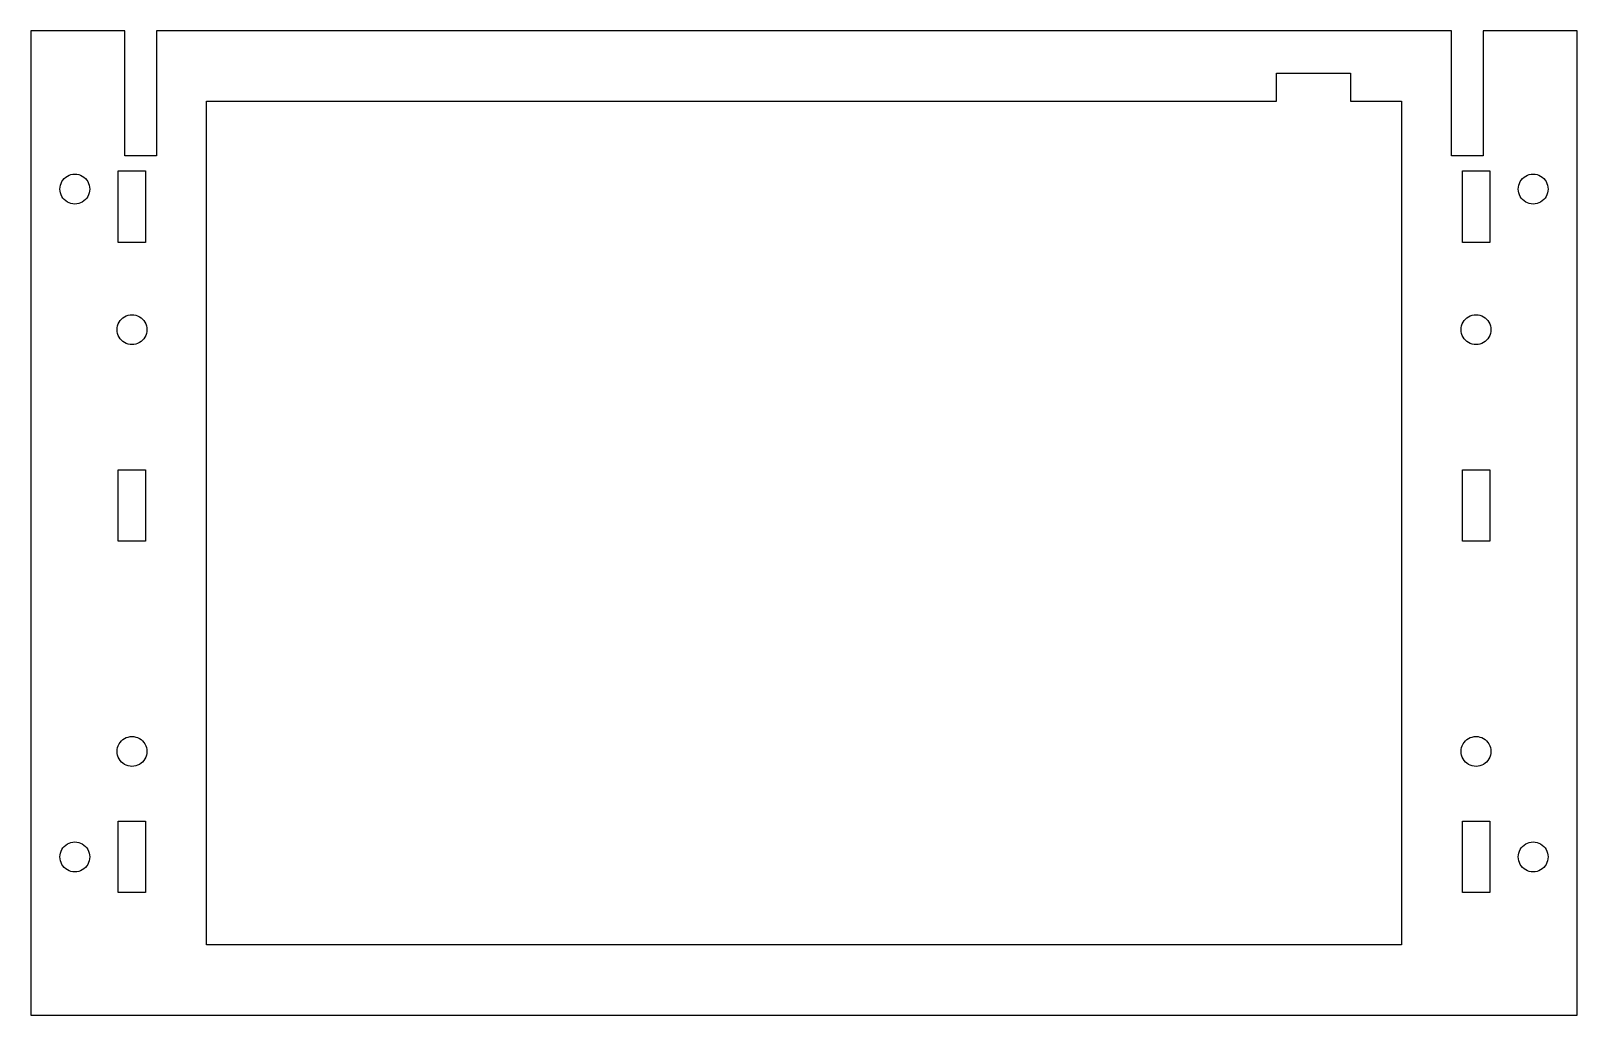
# Model space of a CAD drawing. Header units: metres. Extents: x 0 to 176, y 0 to 112.
import ezdxf

# ---------------------------------------------------------------- set-up
doc = ezdxf.new("R2010")
doc.units = ezdxf.units.M

msp = doc.modelspace()

# ---------------------------------------------------------------- linework, layer by layer
for p, q in [((10.7, 112), (0, 112)), ((0, 112), (0, 0)), ((10.7, 97.8), (10.7, 112)), ((161.7, 112), (14.3, 112)), ((14.3, 112), (14.3, 97.8)), ((161.7, 97.8), (161.7, 112)), ((176, 112), (165.3, 112)), ((165.3, 112), (165.3, 97.8)), ((176, 0), (176, 112)), ((141.8, 104), (141.8, 107.2)), ((141.8, 107.2), (150.2, 107.2)), ((150.2, 107.2), (150.2, 104)), ((20, 8), (20, 104)), ((20, 104), (141.8, 104)), ((150.2, 104), (156, 104)), ((156, 104), (156, 8)), ((14.3, 97.8), (10.7, 97.8)), ((165.3, 97.8), (161.7, 97.8)), ((3.65129, 95.0349), (3.79791, 95.2021)), ((3.79791, 95.2021), (3.9651, 95.3487)), ((3.9651, 95.3487), (4.14999, 95.4722)), ((4.14999, 95.4722), (4.34943, 95.5706)), ((4.34943, 95.5706), (4.56, 95.6421)), ((4.56, 95.6421), (4.77809, 95.6855)), ((4.77809, 95.6855), (5, 95.7)), ((5, 95.7), (5.22189, 95.6855)), ((5.22189, 95.6855), (5.43999, 95.6421)), ((5.43999, 95.6421), (5.65056, 95.5706)), ((5.65056, 95.5706), (5.84999, 95.4722)), ((5.84999, 95.4722), (6.03488, 95.3487)), ((6.03488, 95.3487), (6.20207, 95.2021)), ((6.20207, 95.2021), (6.34869, 95.0349)), ((9.93999, 87.94), (9.93999, 96.06)), ((9.93999, 96.06), (13.06, 96.06)), ((13.06, 96.06), (13.06, 87.94)), ((162.94, 87.94), (162.94, 96.06)), ((162.94, 96.06), (166.06, 96.06)), ((166.06, 96.06), (166.06, 87.94)), ((169.651, 95.0349), (169.798, 95.2021)), ((169.798, 95.2021), (169.965, 95.3487)), ((169.965, 95.3487), (170.15, 95.4722)), ((170.15, 95.4722), (170.349, 95.5706)), ((170.349, 95.5706), (170.56, 95.6421)), ((170.56, 95.6421), (170.778, 95.6855)), ((170.778, 95.6855), (171, 95.7)), ((171, 95.7), (171.222, 95.6855)), ((171.222, 95.6855), (171.44, 95.6421)), ((171.44, 95.6421), (171.651, 95.5706)), ((171.651, 95.5706), (171.85, 95.4722)), ((171.85, 95.4722), (172.035, 95.3487)), ((172.035, 95.3487), (172.202, 95.2021)), ((172.202, 95.2021), (172.349, 95.0349)), ((3.29999, 94), (3.31453, 94.2219)), ((3.31453, 93.7781), (3.29999, 94)), ((3.31453, 94.2219), (3.35793, 94.44)), ((3.35793, 93.56), (3.31453, 93.7781)), ((3.35793, 94.44), (3.4294, 94.6506)), ((3.4294, 93.3494), (3.35793, 93.56)), ((3.4294, 94.6506), (3.52776, 94.85)), ((3.52776, 93.15), (3.4294, 93.3494)), ((3.52776, 94.85), (3.65129, 95.0349)), ((6.34869, 95.0349), (6.47223, 94.85)), ((6.47223, 94.85), (6.57059, 94.6506)), ((6.57059, 93.3494), (6.47223, 93.15)), ((6.57059, 94.6506), (6.64206, 94.44)), ((6.64206, 93.56), (6.57059, 93.3494)), ((6.64206, 94.44), (6.68546, 94.2219)), ((6.68546, 93.7781), (6.64206, 93.56)), ((6.68546, 94.2219), (6.7, 94)), ((6.7, 94), (6.68546, 93.7781)), ((169.3, 94), (169.315, 94.2219)), ((169.315, 93.7781), (169.3, 94)), ((169.315, 94.2219), (169.358, 94.44)), ((169.358, 93.56), (169.315, 93.7781)), ((169.358, 94.44), (169.429, 94.6506)), ((169.429, 93.3494), (169.358, 93.56)), ((169.429, 94.6506), (169.528, 94.85)), ((169.528, 93.15), (169.429, 93.3494)), ((169.528, 94.85), (169.651, 95.0349)), ((172.349, 95.0349), (172.472, 94.85)), ((172.472, 94.85), (172.571, 94.6506)), ((172.571, 93.3494), (172.472, 93.15)), ((172.571, 94.6506), (172.642, 94.44)), ((172.642, 93.56), (172.571, 93.3494)), ((172.642, 94.44), (172.685, 94.2219)), ((172.685, 93.7781), (172.642, 93.56)), ((172.685, 94.2219), (172.7, 94)), ((172.7, 94), (172.685, 93.7781)), ((3.65129, 92.9651), (3.52776, 93.15)), ((3.79791, 92.7979), (3.65129, 92.9651)), ((3.9651, 92.6513), (3.79791, 92.7979)), ((4.14999, 92.5278), (3.9651, 92.6513)), ((4.34943, 92.4294), (4.14999, 92.5278)), ((4.56, 92.3579), (4.34943, 92.4294)), ((4.77809, 92.3145), (4.56, 92.3579)), ((5, 92.3), (4.77809, 92.3145)), ((5.22189, 92.3145), (5, 92.3)), ((5.43999, 92.3579), (5.22189, 92.3145)), ((5.65056, 92.4294), (5.43999, 92.3579)), ((5.84999, 92.5278), (5.65056, 92.4294)), ((6.03488, 92.6513), (5.84999, 92.5278)), ((6.20207, 92.7979), (6.03488, 92.6513)), ((6.34869, 92.9651), (6.20207, 92.7979)), ((6.47223, 93.15), (6.34869, 92.9651)), ((169.651, 92.9651), (169.528, 93.15)), ((169.798, 92.7979), (169.651, 92.9651)), ((169.965, 92.6513), (169.798, 92.7979)), ((170.15, 92.5278), (169.965, 92.6513)), ((170.349, 92.4294), (170.15, 92.5278)), ((170.56, 92.3579), (170.349, 92.4294)), ((170.778, 92.3145), (170.56, 92.3579)), ((171, 92.3), (170.778, 92.3145)), ((171.222, 92.3145), (171, 92.3)), ((171.44, 92.3579), (171.222, 92.3145)), ((171.651, 92.4294), (171.44, 92.3579)), ((171.85, 92.5278), (171.651, 92.4294)), ((172.035, 92.6513), (171.85, 92.5278)), ((172.202, 92.7979), (172.035, 92.6513)), ((172.349, 92.9651), (172.202, 92.7979)), ((172.472, 93.15), (172.349, 92.9651)), ((13.06, 87.94), (9.93999, 87.94)), ((166.06, 87.94), (162.94, 87.94)), ((10.1513, 79.0349), (10.2979, 79.2021)), ((10.2979, 79.2021), (10.4651, 79.3487)), ((10.4651, 79.3487), (10.65, 79.4722)), ((10.65, 79.4722), (10.8494, 79.5706)), ((10.8494, 79.5706), (11.06, 79.6421)), ((11.06, 79.6421), (11.2781, 79.6855)), ((11.2781, 79.6855), (11.5, 79.7)), ((11.5, 79.7), (11.7219, 79.6855)), ((11.7219, 79.6855), (11.94, 79.6421)), ((11.94, 79.6421), (12.1506, 79.5706)), ((12.1506, 79.5706), (12.35, 79.4722)), ((12.35, 79.4722), (12.5349, 79.3487)), ((12.5349, 79.3487), (12.7021, 79.2021)), ((12.7021, 79.2021), (12.8487, 79.0349)), ((163.151, 79.0349), (163.298, 79.2021)), ((163.298, 79.2021), (163.465, 79.3487)), ((163.465, 79.3487), (163.65, 79.4722)), ((163.65, 79.4722), (163.849, 79.5706)), ((163.849, 79.5706), (164.06, 79.6421)), ((164.06, 79.6421), (164.278, 79.6855)), ((164.278, 79.6855), (164.5, 79.7)), ((164.5, 79.7), (164.722, 79.6855)), ((164.722, 79.6855), (164.94, 79.6421)), ((164.94, 79.6421), (165.151, 79.5706)), ((165.151, 79.5706), (165.35, 79.4722)), ((165.35, 79.4722), (165.535, 79.3487)), ((165.535, 79.3487), (165.702, 79.2021)), ((165.702, 79.2021), (165.849, 79.0349)), ((9.79999, 78), (9.81453, 78.2219)), ((9.81453, 77.7781), (9.79999, 78)), ((9.81453, 78.2219), (9.85793, 78.44)), ((9.85793, 77.56), (9.81453, 77.7781)), ((9.85793, 78.44), (9.9294, 78.6506)), ((9.9294, 77.3494), (9.85793, 77.56)), ((9.9294, 78.6506), (10.0278, 78.85)), ((10.0278, 78.85), (10.1513, 79.0349)), ((12.8487, 79.0349), (12.9722, 78.85)), ((12.9722, 78.85), (13.0706, 78.6506)), ((13.0706, 78.6506), (13.1421, 78.44)), ((13.1421, 77.56), (13.0706, 77.3494)), ((13.1421, 78.44), (13.1855, 78.2219)), ((13.1855, 77.7781), (13.1421, 77.56)), ((13.1855, 78.2219), (13.2, 78)), ((13.2, 78), (13.1855, 77.7781)), ((162.8, 78), (162.815, 78.2219)), ((162.815, 77.7781), (162.8, 78)), ((162.815, 78.2219), (162.858, 78.44)), ((162.858, 77.56), (162.815, 77.7781)), ((162.858, 78.44), (162.929, 78.6506)), ((162.929, 77.3494), (162.858, 77.56)), ((162.929, 78.6506), (163.028, 78.85)), ((163.028, 78.85), (163.151, 79.0349)), ((165.849, 79.0349), (165.972, 78.85)), ((165.972, 78.85), (166.071, 78.6506)), ((166.071, 78.6506), (166.142, 78.44)), ((166.142, 77.56), (166.071, 77.3494)), ((166.142, 78.44), (166.185, 78.2219)), ((166.185, 77.7781), (166.142, 77.56)), ((166.185, 78.2219), (166.2, 78)), ((166.2, 78), (166.185, 77.7781)), ((10.0278, 77.15), (9.9294, 77.3494)), ((10.1513, 76.9651), (10.0278, 77.15)), ((10.2979, 76.7979), (10.1513, 76.9651)), ((10.4651, 76.6513), (10.2979, 76.7979)), ((10.65, 76.5278), (10.4651, 76.6513)), ((10.8494, 76.4294), (10.65, 76.5278)), ((11.06, 76.3579), (10.8494, 76.4294)), ((11.2781, 76.3145), (11.06, 76.3579)), ((11.5, 76.3), (11.2781, 76.3145)), ((11.7219, 76.3145), (11.5, 76.3)), ((11.94, 76.3579), (11.7219, 76.3145)), ((12.1506, 76.4294), (11.94, 76.3579)), ((12.35, 76.5278), (12.1506, 76.4294)), ((12.5349, 76.6513), (12.35, 76.5278)), ((12.7021, 76.7979), (12.5349, 76.6513)), ((12.8487, 76.9651), (12.7021, 76.7979)), ((12.9722, 77.15), (12.8487, 76.9651)), ((13.0706, 77.3494), (12.9722, 77.15)), ((163.028, 77.15), (162.929, 77.3494)), ((163.151, 76.9651), (163.028, 77.15)), ((163.298, 76.7979), (163.151, 76.9651)), ((163.465, 76.6513), (163.298, 76.7979)), ((163.65, 76.5278), (163.465, 76.6513)), ((163.849, 76.4294), (163.65, 76.5278)), ((164.06, 76.3579), (163.849, 76.4294)), ((164.278, 76.3145), (164.06, 76.3579)), ((164.5, 76.3), (164.278, 76.3145)), ((164.722, 76.3145), (164.5, 76.3)), ((164.94, 76.3579), (164.722, 76.3145)), ((165.151, 76.4294), (164.94, 76.3579)), ((165.35, 76.5278), (165.151, 76.4294)), ((165.535, 76.6513), (165.35, 76.5278)), ((165.702, 76.7979), (165.535, 76.6513)), ((165.849, 76.9651), (165.702, 76.7979)), ((165.972, 77.15), (165.849, 76.9651)), ((166.071, 77.3494), (165.972, 77.15)), ((9.93999, 53.94), (9.93999, 62.06)), ((9.93999, 62.06), (13.06, 62.06)), ((13.06, 62.06), (13.06, 53.94)), ((162.94, 53.94), (162.94, 62.06)), ((162.94, 62.06), (166.06, 62.06)), ((166.06, 62.06), (166.06, 53.94)), ((13.06, 53.94), (9.93999, 53.94)), ((166.06, 53.94), (162.94, 53.94)), ((11.06, 31.6421), (11.2781, 31.6855)), ((11.2781, 31.6855), (11.5, 31.7)), ((11.5, 31.7), (11.7219, 31.6855)), ((11.7219, 31.6855), (11.94, 31.6421)), ((164.06, 31.6421), (164.278, 31.6855)), ((164.278, 31.6855), (164.5, 31.7)), ((164.5, 31.7), (164.722, 31.6855)), ((164.722, 31.6855), (164.94, 31.6421)), ((9.79999, 30), (9.81453, 30.2219)), ((9.81453, 29.7781), (9.79999, 30)), ((9.81453, 30.2219), (9.85793, 30.44)), ((9.85793, 30.44), (9.9294, 30.6506)), ((9.9294, 30.6506), (10.0278, 30.85)), ((10.0278, 30.85), (10.1513, 31.0349)), ((10.1513, 31.0349), (10.2979, 31.2021)), ((10.2979, 31.2021), (10.4651, 31.3487)), ((10.4651, 31.3487), (10.65, 31.4722)), ((10.65, 31.4722), (10.8494, 31.5706)), ((10.8494, 31.5706), (11.06, 31.6421)), ((11.94, 31.6421), (12.1506, 31.5706)), ((12.1506, 31.5706), (12.35, 31.4722)), ((12.35, 31.4722), (12.5349, 31.3487)), ((12.5349, 31.3487), (12.7021, 31.2021)), ((12.7021, 31.2021), (12.8487, 31.0349)), ((12.8487, 31.0349), (12.9722, 30.85)), ((12.9722, 30.85), (13.0706, 30.6506)), ((13.0706, 30.6506), (13.1421, 30.44)), ((13.1421, 30.44), (13.1855, 30.2219)), ((13.1855, 30.2219), (13.2, 30)), ((13.2, 30), (13.1855, 29.7781)), ((162.8, 30), (162.815, 30.2219)), ((162.815, 29.7781), (162.8, 30)), ((162.815, 30.2219), (162.858, 30.44)), ((162.858, 30.44), (162.929, 30.6506)), ((162.929, 30.6506), (163.028, 30.85)), ((163.028, 30.85), (163.151, 31.0349)), ((163.151, 31.0349), (163.298, 31.2021)), ((163.298, 31.2021), (163.465, 31.3487)), ((163.465, 31.3487), (163.65, 31.4722)), ((163.65, 31.4722), (163.849, 31.5706)), ((163.849, 31.5706), (164.06, 31.6421)), ((164.94, 31.6421), (165.151, 31.5706)), ((165.151, 31.5706), (165.35, 31.4722)), ((165.35, 31.4722), (165.535, 31.3487)), ((165.535, 31.3487), (165.702, 31.2021)), ((165.702, 31.2021), (165.849, 31.0349)), ((165.849, 31.0349), (165.972, 30.85)), ((165.972, 30.85), (166.071, 30.6506)), ((166.071, 30.6506), (166.142, 30.44)), ((166.142, 30.44), (166.185, 30.2219)), ((166.185, 30.2219), (166.2, 30)), ((166.2, 30), (166.185, 29.7781)), ((9.85793, 29.56), (9.81453, 29.7781)), ((9.9294, 29.3494), (9.85793, 29.56)), ((10.0278, 29.15), (9.9294, 29.3494)), ((10.1513, 28.9651), (10.0278, 29.15)), ((10.2979, 28.7979), (10.1513, 28.9651)), ((10.4651, 28.6513), (10.2979, 28.7979)), ((10.65, 28.5278), (10.4651, 28.6513)), ((10.8494, 28.4294), (10.65, 28.5278)), ((11.06, 28.3579), (10.8494, 28.4294)), ((11.2781, 28.3145), (11.06, 28.3579)), ((11.5, 28.3), (11.2781, 28.3145)), ((11.7219, 28.3145), (11.5, 28.3)), ((11.94, 28.3579), (11.7219, 28.3145)), ((12.1506, 28.4294), (11.94, 28.3579)), ((12.35, 28.5278), (12.1506, 28.4294)), ((12.5349, 28.6513), (12.35, 28.5278)), ((12.7021, 28.7979), (12.5349, 28.6513)), ((12.8487, 28.9651), (12.7021, 28.7979)), ((12.9722, 29.15), (12.8487, 28.9651)), ((13.0706, 29.3494), (12.9722, 29.15)), ((13.1421, 29.56), (13.0706, 29.3494)), ((13.1855, 29.7781), (13.1421, 29.56)), ((162.858, 29.56), (162.815, 29.7781)), ((162.929, 29.3494), (162.858, 29.56)), ((163.028, 29.15), (162.929, 29.3494)), ((163.151, 28.9651), (163.028, 29.15)), ((163.298, 28.7979), (163.151, 28.9651)), ((163.465, 28.6513), (163.298, 28.7979)), ((163.65, 28.5278), (163.465, 28.6513)), ((163.849, 28.4294), (163.65, 28.5278)), ((164.06, 28.3579), (163.849, 28.4294)), ((164.278, 28.3145), (164.06, 28.3579)), ((164.5, 28.3), (164.278, 28.3145)), ((164.722, 28.3145), (164.5, 28.3)), ((164.94, 28.3579), (164.722, 28.3145)), ((165.151, 28.4294), (164.94, 28.3579)), ((165.35, 28.5278), (165.151, 28.4294)), ((165.535, 28.6513), (165.35, 28.5278)), ((165.702, 28.7979), (165.535, 28.6513)), ((165.849, 28.9651), (165.702, 28.7979)), ((165.972, 29.15), (165.849, 28.9651)), ((166.071, 29.3494), (165.972, 29.15)), ((166.142, 29.56), (166.071, 29.3494)), ((166.185, 29.7781), (166.142, 29.56)), ((9.93999, 13.94), (9.93999, 22.06)), ((9.93999, 22.06), (13.06, 22.06)), ((13.06, 22.06), (13.06, 13.94)), ((162.94, 13.94), (162.94, 22.06)), ((162.94, 22.06), (166.06, 22.06)), ((166.06, 22.06), (166.06, 13.94)), ((3.9651, 19.3487), (4.14999, 19.4722)), ((4.14999, 19.4722), (4.34943, 19.5706)), ((4.34943, 19.5706), (4.56, 19.6421)), ((4.56, 19.6421), (4.77809, 19.6855)), ((4.77809, 19.6855), (5, 19.7)), ((5, 19.7), (5.22189, 19.6855)), ((5.22189, 19.6855), (5.43999, 19.6421)), ((5.43999, 19.6421), (5.65056, 19.5706)), ((5.65056, 19.5706), (5.84999, 19.4722)), ((5.84999, 19.4722), (6.03488, 19.3487)), ((169.965, 19.3487), (170.15, 19.4722)), ((170.15, 19.4722), (170.349, 19.5706)), ((170.349, 19.5706), (170.56, 19.6421)), ((170.56, 19.6421), (170.778, 19.6855)), ((170.778, 19.6855), (171, 19.7)), ((171, 19.7), (171.222, 19.6855)), ((171.222, 19.6855), (171.44, 19.6421)), ((171.44, 19.6421), (171.651, 19.5706)), ((171.651, 19.5706), (171.85, 19.4722)), ((171.85, 19.4722), (172.035, 19.3487)), ((3.29999, 18), (3.31453, 18.2219)), ((3.31453, 17.7781), (3.29999, 18)), ((3.31453, 18.2219), (3.35793, 18.44)), ((3.35793, 17.56), (3.31453, 17.7781)), ((3.35793, 18.44), (3.4294, 18.6506)), ((3.4294, 18.6506), (3.52776, 18.85)), ((3.52776, 18.85), (3.65129, 19.0349)), ((3.65129, 19.0349), (3.79791, 19.2021)), ((3.79791, 19.2021), (3.9651, 19.3487)), ((6.03488, 19.3487), (6.20207, 19.2021)), ((6.20207, 19.2021), (6.34869, 19.0349)), ((6.34869, 19.0349), (6.47223, 18.85)), ((6.47223, 18.85), (6.57059, 18.6506)), ((6.57059, 18.6506), (6.64206, 18.44)), ((6.64206, 18.44), (6.68546, 18.2219)), ((6.68546, 17.7781), (6.64206, 17.56)), ((6.68546, 18.2219), (6.7, 18)), ((6.7, 18), (6.68546, 17.7781)), ((169.3, 18), (169.315, 18.2219)), ((169.315, 17.7781), (169.3, 18)), ((169.315, 18.2219), (169.358, 18.44)), ((169.358, 17.56), (169.315, 17.7781)), ((169.358, 18.44), (169.429, 18.6506)), ((169.429, 18.6506), (169.528, 18.85)), ((169.528, 18.85), (169.651, 19.0349)), ((169.651, 19.0349), (169.798, 19.2021)), ((169.798, 19.2021), (169.965, 19.3487)), ((172.035, 19.3487), (172.202, 19.2021)), ((172.202, 19.2021), (172.349, 19.0349)), ((172.349, 19.0349), (172.472, 18.85)), ((172.472, 18.85), (172.571, 18.6506)), ((172.571, 18.6506), (172.642, 18.44)), ((172.642, 18.44), (172.685, 18.2219)), ((172.685, 17.7781), (172.642, 17.56)), ((172.685, 18.2219), (172.7, 18)), ((172.7, 18), (172.685, 17.7781)), ((3.4294, 17.3494), (3.35793, 17.56)), ((3.52776, 17.15), (3.4294, 17.3494)), ((3.65129, 16.9651), (3.52776, 17.15)), ((3.79791, 16.7979), (3.65129, 16.9651)), ((3.9651, 16.6513), (3.79791, 16.7979)), ((4.14999, 16.5278), (3.9651, 16.6513)), ((4.34943, 16.4294), (4.14999, 16.5278)), ((4.56, 16.3579), (4.34943, 16.4294)), ((4.77809, 16.3145), (4.56, 16.3579)), ((5, 16.3), (4.77809, 16.3145)), ((5.22189, 16.3145), (5, 16.3)), ((5.43999, 16.3579), (5.22189, 16.3145)), ((5.65056, 16.4294), (5.43999, 16.3579)), ((5.84999, 16.5278), (5.65056, 16.4294)), ((6.03488, 16.6513), (5.84999, 16.5278)), ((6.20207, 16.7979), (6.03488, 16.6513)), ((6.34869, 16.9651), (6.20207, 16.7979)), ((6.47223, 17.15), (6.34869, 16.9651)), ((6.57059, 17.3494), (6.47223, 17.15)), ((6.64206, 17.56), (6.57059, 17.3494)), ((169.429, 17.3494), (169.358, 17.56)), ((169.528, 17.15), (169.429, 17.3494)), ((169.651, 16.9651), (169.528, 17.15)), ((169.798, 16.7979), (169.651, 16.9651)), ((169.965, 16.6513), (169.798, 16.7979)), ((170.15, 16.5278), (169.965, 16.6513)), ((170.349, 16.4294), (170.15, 16.5278)), ((170.56, 16.3579), (170.349, 16.4294)), ((170.778, 16.3145), (170.56, 16.3579)), ((171, 16.3), (170.778, 16.3145)), ((171.222, 16.3145), (171, 16.3)), ((171.44, 16.3579), (171.222, 16.3145)), ((171.651, 16.4294), (171.44, 16.3579)), ((171.85, 16.5278), (171.651, 16.4294)), ((172.035, 16.6513), (171.85, 16.5278)), ((172.202, 16.7979), (172.035, 16.6513)), ((172.349, 16.9651), (172.202, 16.7979)), ((172.472, 17.15), (172.349, 16.9651)), ((172.571, 17.3494), (172.472, 17.15)), ((172.642, 17.56), (172.571, 17.3494)), ((13.06, 13.94), (9.93999, 13.94)), ((166.06, 13.94), (162.94, 13.94)), ((156, 8), (20, 8)), ((0, 0), (176, 0))]:
    msp.add_line(p, q)

doc.saveas('drawing.dxf')
